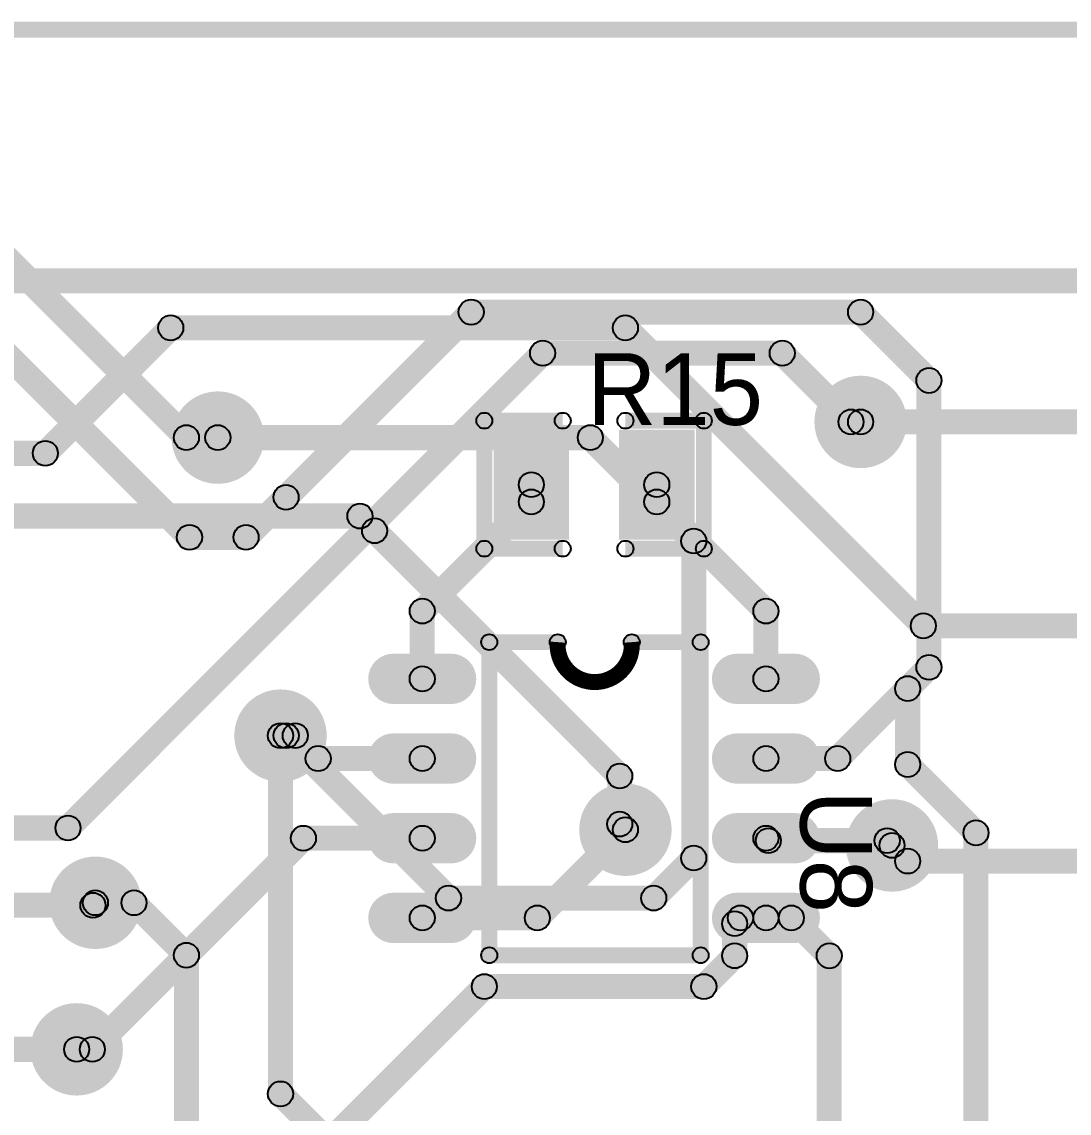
# Model space of a CAD drawing. Header units: millimetres. Extents: x 1.24 to 8.03, y 2.12 to 7.05.
# Drawn here: x 5.271 to 5.928, y 5.816 to 6.501 of the extents above; entities that cross this region are included whole.
import ezdxf

# ---------------------------------------------------------------- set-up
doc = ezdxf.new("R2010")
doc.units = ezdxf.units.MM
doc.header["$MEASUREMENT"] = 0
for name, color, linetype in [('BottomLayer', 5, 'Continuous'), ('BottomSolder', 6, 'Continuous'), ('KeepOutLayer', 6, 'Continuous'), ('TopLayer', 1, 'Continuous'), ('TopOverlay', 2, 'Continuous'), ('TopPaste', 8, 'Continuous'), ('TopSolder', 216, 'Continuous'), ('ViaHoleLayer', 16, 'Continuous')]:
    doc.layers.add(name, color=color, linetype=linetype)

# ---------------------------------------------------------------- blocks, each defined once
blk = doc.blocks.new('SOIC_8_L5_0_W4_0_P1_27_LS6_0_BL_6')
at = {"layer": 'TopLayer'}
h = blk.add_hatch(color=1, dxfattribs=at)
edge = h.paths.add_edge_path()
edge.add_arc((-0.075, 0.125984), 0.011811, 0, 180)
edge.add_line((-0.086811, 0.125984), (-0.086811, 0.089763))
edge.add_arc((-0.075, 0.089763), 0.011811, 180, 360)
edge.add_line((-0.063189, 0.089763), (-0.063189, 0.125984))
h = blk.add_hatch(color=1, dxfattribs=at)
edge = h.paths.add_edge_path()
edge.add_arc((-0.025, 0.125984), 0.011811, 0, 180)
edge.add_line((-0.036811, 0.125984), (-0.036811, 0.089763))
edge.add_arc((-0.025, 0.089763), 0.011811, 180, 360)
edge.add_line((-0.013189, 0.089763), (-0.013189, 0.125984))
h = blk.add_hatch(color=1, dxfattribs=at)
edge = h.paths.add_edge_path()
edge.add_arc((0.025, 0.125984), 0.011811, 0, 180)
edge.add_line((0.013189, 0.125984), (0.013189, 0.089763))
edge.add_arc((0.025, 0.089763), 0.011811, 180, 360)
edge.add_line((0.036811, 0.089763), (0.036811, 0.125984))
h = blk.add_hatch(color=1, dxfattribs=at)
edge = h.paths.add_edge_path()
edge.add_arc((0.075, 0.125984), 0.011811, 0, 180)
edge.add_line((0.063189, 0.125984), (0.063189, 0.089763))
edge.add_arc((0.075, 0.089763), 0.011811, 180, 360)
edge.add_line((0.086811, 0.089763), (0.086811, 0.125984))
h = blk.add_hatch(color=1, dxfattribs=at)
edge = h.paths.add_edge_path()
edge.add_arc((-0.075, -0.089763), 0.011811, 0, 180)
edge.add_line((-0.086811, -0.089763), (-0.086811, -0.125984))
edge.add_arc((-0.075, -0.125984), 0.011811, 180, 360)
edge.add_line((-0.063189, -0.125984), (-0.063189, -0.089763))
h = blk.add_hatch(color=1, dxfattribs=at)
edge = h.paths.add_edge_path()
edge.add_arc((-0.025, -0.089763), 0.011811, 0, 180)
edge.add_line((-0.036811, -0.089763), (-0.036811, -0.125984))
edge.add_arc((-0.025, -0.125984), 0.011811, 180, 360)
edge.add_line((-0.013189, -0.125984), (-0.013189, -0.089763))
h = blk.add_hatch(color=1, dxfattribs=at)
edge = h.paths.add_edge_path()
edge.add_arc((0.025, -0.089763), 0.011811, 0, 180)
edge.add_line((0.013189, -0.089763), (0.013189, -0.125984))
edge.add_arc((0.025, -0.125984), 0.011811, 180, 360)
edge.add_line((0.036811, -0.125984), (0.036811, -0.089763))
h = blk.add_hatch(color=1, dxfattribs=at)
edge = h.paths.add_edge_path()
edge.add_arc((0.075, -0.089763), 0.011811, 0, 180)
edge.add_line((0.063189, -0.089763), (0.063189, -0.125984))
edge.add_arc((0.075, -0.125984), 0.011811, 180, 360)
edge.add_line((0.086811, -0.125984), (0.086811, -0.089763))
at = {"layer": 'TopOverlay'}
h = blk.add_hatch(color=2, dxfattribs=at)
edge = h.paths.add_edge_path()
edge.add_arc((-0.098031, 0.066929), 0.005, 0, 360)
h = blk.add_hatch(color=2, dxfattribs=at)
edge = h.paths.add_edge_path()
edge.add_arc((-0.098031, 0.066929), 0.005, 0, 360)
for points in [[(0.098425, 0.071929), (0.098425, 0.061929), (-0.098031, 0.061929), (-0.098031, 0.071929)], [(-0.093031, 0.023622), (-0.103031, 0.023622), (-0.103031, 0.066929), (-0.093031, 0.066929)], [(0.103425, -0.065797), (0.093425, -0.065797), (0.093425, 0.066929), (0.103425, 0.066929)], [(-0.093031, -0.065797), (-0.103031, -0.065797), (-0.103031, -0.022835), (-0.093031, -0.022835)], [(0.098425, -0.060797), (0.098425, -0.070797), (-0.098031, -0.070797), (-0.098031, -0.060797)]]:
    blk.add_hatch(color=2, dxfattribs=at).paths.add_polyline_path(points)
h = blk.add_hatch(color=2, dxfattribs=at)
edge = h.paths.add_edge_path()
edge.add_arc((0.098425, 0.066929), 0.005, 0, 360)
h = blk.add_hatch(color=2, dxfattribs=at)
edge = h.paths.add_edge_path()
edge.add_arc((0.098425, 0.066929), 0.005, 0, 360)
h = blk.add_hatch(color=2, dxfattribs=at)
edge = h.paths.add_edge_path()
edge.add_arc((-0.098031, 0.023622), 0.005, 0, 360)
h = blk.add_hatch(color=2, dxfattribs=at)
edge = h.paths.add_edge_path()
edge.add_arc((-0.098031, 0.023622), 0.005, 0, 360)
h = blk.add_hatch(color=2, dxfattribs=at)
edge = h.paths.add_edge_path()
edge.add_arc((-0.098031, -0.022835), 0.005, 0, 360)
h = blk.add_hatch(color=2, dxfattribs=at)
edge = h.paths.add_edge_path()
edge.add_arc((-0.098031, -0.022835), 0.005, 0, 360)
h = blk.add_hatch(color=2, dxfattribs=at)
edge = h.paths.add_edge_path()
edge.add_arc((-0.098031, -0.065797), 0.005, 0, 360)
h = blk.add_hatch(color=2, dxfattribs=at)
edge = h.paths.add_edge_path()
edge.add_arc((-0.098031, -0.065797), 0.005, 0, 360)
h = blk.add_hatch(color=2, dxfattribs=at)
edge = h.paths.add_edge_path()
edge.add_arc((0.098425, -0.065797), 0.005, 0, 360)
h = blk.add_hatch(color=2, dxfattribs=at)
edge = h.paths.add_edge_path()
edge.add_arc((0.098425, -0.065797), 0.005, 0, 360)
at = {"layer": 'TopPaste'}
h = blk.add_hatch(color=8, dxfattribs=at)
edge = h.paths.add_edge_path()
edge.add_arc((-0.075, 0.125984), 0.011811, 0, 180)
edge.add_line((-0.086811, 0.125984), (-0.086811, 0.089763))
edge.add_arc((-0.075, 0.089763), 0.011811, 180, 360)
edge.add_line((-0.063189, 0.089763), (-0.063189, 0.125984))
h = blk.add_hatch(color=8, dxfattribs=at)
edge = h.paths.add_edge_path()
edge.add_arc((-0.025, 0.125984), 0.011811, 0, 180)
edge.add_line((-0.036811, 0.125984), (-0.036811, 0.089763))
edge.add_arc((-0.025, 0.089763), 0.011811, 180, 360)
edge.add_line((-0.013189, 0.089763), (-0.013189, 0.125984))
h = blk.add_hatch(color=8, dxfattribs=at)
edge = h.paths.add_edge_path()
edge.add_arc((0.025, 0.125984), 0.011811, 0, 180)
edge.add_line((0.013189, 0.125984), (0.013189, 0.089763))
edge.add_arc((0.025, 0.089763), 0.011811, 180, 360)
edge.add_line((0.036811, 0.089763), (0.036811, 0.125984))
h = blk.add_hatch(color=8, dxfattribs=at)
edge = h.paths.add_edge_path()
edge.add_arc((0.075, 0.125984), 0.011811, 0, 180)
edge.add_line((0.063189, 0.125984), (0.063189, 0.089763))
edge.add_arc((0.075, 0.089763), 0.011811, 180, 360)
edge.add_line((0.086811, 0.089763), (0.086811, 0.125984))
h = blk.add_hatch(color=8, dxfattribs=at)
edge = h.paths.add_edge_path()
edge.add_arc((-0.075, -0.089763), 0.011811, 0, 180)
edge.add_line((-0.086811, -0.089763), (-0.086811, -0.125984))
edge.add_arc((-0.075, -0.125984), 0.011811, 180, 360)
edge.add_line((-0.063189, -0.125984), (-0.063189, -0.089763))
h = blk.add_hatch(color=8, dxfattribs=at)
edge = h.paths.add_edge_path()
edge.add_arc((-0.025, -0.089763), 0.011811, 0, 180)
edge.add_line((-0.036811, -0.089763), (-0.036811, -0.125984))
edge.add_arc((-0.025, -0.125984), 0.011811, 180, 360)
edge.add_line((-0.013189, -0.125984), (-0.013189, -0.089763))
h = blk.add_hatch(color=8, dxfattribs=at)
edge = h.paths.add_edge_path()
edge.add_arc((0.025, -0.089763), 0.011811, 0, 180)
edge.add_line((0.013189, -0.089763), (0.013189, -0.125984))
edge.add_arc((0.025, -0.125984), 0.011811, 180, 360)
edge.add_line((0.036811, -0.125984), (0.036811, -0.089763))
h = blk.add_hatch(color=8, dxfattribs=at)
edge = h.paths.add_edge_path()
edge.add_arc((0.075, -0.089763), 0.011811, 0, 180)
edge.add_line((0.063189, -0.089763), (0.063189, -0.125984))
edge.add_arc((0.075, -0.125984), 0.011811, 180, 360)
edge.add_line((0.086811, -0.125984), (0.086811, -0.089763))
at = {"layer": 'TopSolder'}
h = blk.add_hatch(color=216, dxfattribs=at)
edge = h.paths.add_edge_path()
edge.add_arc((-0.075, 0.125984), 0.015811, 0, 180)
edge.add_line((-0.090811, 0.125984), (-0.090811, 0.089763))
edge.add_arc((-0.075, 0.089763), 0.015811, 180, 360)
edge.add_line((-0.059189, 0.089763), (-0.059189, 0.125984))
h = blk.add_hatch(color=216, dxfattribs=at)
edge = h.paths.add_edge_path()
edge.add_arc((-0.025, 0.125984), 0.015811, 0, 180)
edge.add_line((-0.040811, 0.125984), (-0.040811, 0.089763))
edge.add_arc((-0.025, 0.089763), 0.015811, 180, 360)
edge.add_line((-0.009189, 0.089763), (-0.009189, 0.125984))
h = blk.add_hatch(color=216, dxfattribs=at)
edge = h.paths.add_edge_path()
edge.add_arc((0.025, 0.125984), 0.015811, 0, 180)
edge.add_line((0.009189, 0.125984), (0.009189, 0.089763))
edge.add_arc((0.025, 0.089763), 0.015811, 180, 360)
edge.add_line((0.040811, 0.089763), (0.040811, 0.125984))
h = blk.add_hatch(color=216, dxfattribs=at)
edge = h.paths.add_edge_path()
edge.add_arc((0.075, 0.125984), 0.015811, 0, 180)
edge.add_line((0.059189, 0.125984), (0.059189, 0.089763))
edge.add_arc((0.075, 0.089763), 0.015811, 180, 360)
edge.add_line((0.090811, 0.089763), (0.090811, 0.125984))
h = blk.add_hatch(color=216, dxfattribs=at)
edge = h.paths.add_edge_path()
edge.add_arc((-0.075, -0.089763), 0.015811, 0, 180)
edge.add_line((-0.090811, -0.089763), (-0.090811, -0.125984))
edge.add_arc((-0.075, -0.125984), 0.015811, 180, 360)
edge.add_line((-0.059189, -0.125984), (-0.059189, -0.089763))
h = blk.add_hatch(color=216, dxfattribs=at)
edge = h.paths.add_edge_path()
edge.add_arc((-0.025, -0.089763), 0.015811, 0, 180)
edge.add_line((-0.040811, -0.089763), (-0.040811, -0.125984))
edge.add_arc((-0.025, -0.125984), 0.015811, 180, 360)
edge.add_line((-0.009189, -0.125984), (-0.009189, -0.089763))
h = blk.add_hatch(color=216, dxfattribs=at)
edge = h.paths.add_edge_path()
edge.add_arc((0.025, -0.089763), 0.015811, 0, 180)
edge.add_line((0.009189, -0.089763), (0.009189, -0.125984))
edge.add_arc((0.025, -0.125984), 0.015811, 180, 360)
edge.add_line((0.040811, -0.125984), (0.040811, -0.089763))
h = blk.add_hatch(color=216, dxfattribs=at)
edge = h.paths.add_edge_path()
edge.add_arc((0.075, -0.089763), 0.015811, 0, 180)
edge.add_line((0.059189, -0.089763), (0.059189, -0.125984))
edge.add_arc((0.075, -0.125984), 0.015811, 180, 360)
edge.add_line((0.090811, -0.125984), (0.090811, -0.089763))
at = {"layer": 'TopOverlay', "const_width": 0.01}
blk.add_lwpolyline([(-0.098031, 0.023622, -1.0785851), (-0.098031, -0.022835)], format="xyb", dxfattribs=at)
at = {"layer": 'TopOverlay'}
for centre in [(-0.098031, 0.066929), (-0.098031, 0.066929), (0.098425, 0.066929), (0.098425, 0.066929), (-0.098031, 0.023622), (-0.098031, 0.023622), (-0.098031, -0.022835), (-0.098031, -0.022835), (-0.098031, -0.065797), (-0.098031, -0.065797), (0.098425, -0.065797), (0.098425, -0.065797)]:
    blk.add_circle(centre, 0.005, dxfattribs=at)
blk = doc.blocks.new('R0805_62')
at = {"layer": 'TopLayer'}
for points in [[(-0.05906, 0.03051), (-0.01969, 0.03051), (-0.01969, -0.03051), (-0.05906, -0.03051)], [(0.01968, 0.03051), (0.05905, 0.03051), (0.05905, -0.03051), (0.01968, -0.03051)]]:
    blk.add_hatch(color=1, dxfattribs=at).paths.add_polyline_path(points)
at = {"layer": 'TopOverlay'}
h = blk.add_hatch(color=2, dxfattribs=at)
edge = h.paths.add_edge_path()
edge.add_arc((-0.0689, 0.04016), 0.005, 0, 360)
h = blk.add_hatch(color=2, dxfattribs=at)
edge = h.paths.add_edge_path()
edge.add_arc((-0.0689, 0.04016), 0.005, 0, 360)
for points in [[(-0.0689, 0.03516), (-0.0689, 0.04516), (-0.01969, 0.04516), (-0.01969, 0.03516)], [(0.01968, 0.03516), (0.01968, 0.04516), (0.0689, 0.04516), (0.0689, 0.03516)], [(-0.0739, 0.04016), (-0.0639, 0.04016), (-0.0639, -0.04016), (-0.0739, -0.04016)], [(0.0739, -0.04016), (0.0639, -0.04016), (0.0639, 0.04016), (0.0739, 0.04016)], [(-0.0689, -0.04516), (-0.0689, -0.03516), (-0.01969, -0.03516), (-0.01969, -0.04516)], [(0.01968, -0.04516), (0.01968, -0.03516), (0.0689, -0.03516), (0.0689, -0.04516)]]:
    blk.add_hatch(color=2, dxfattribs=at).paths.add_polyline_path(points)
h = blk.add_hatch(color=2, dxfattribs=at)
edge = h.paths.add_edge_path()
edge.add_arc((-0.01969, 0.04016), 0.005, 0, 360)
h = blk.add_hatch(color=2, dxfattribs=at)
edge = h.paths.add_edge_path()
edge.add_arc((0.01968, 0.04016), 0.005, 0, 360)
h = blk.add_hatch(color=2, dxfattribs=at)
edge = h.paths.add_edge_path()
edge.add_arc((0.0689, 0.04016), 0.005, 0, 360)
h = blk.add_hatch(color=2, dxfattribs=at)
edge = h.paths.add_edge_path()
edge.add_arc((0.0689, 0.04016), 0.005, 0, 360)
h = blk.add_hatch(color=2, dxfattribs=at)
edge = h.paths.add_edge_path()
edge.add_arc((-0.0689, -0.04016), 0.005, 0, 360)
h = blk.add_hatch(color=2, dxfattribs=at)
edge = h.paths.add_edge_path()
edge.add_arc((-0.0689, -0.04016), 0.005, 0, 360)
h = blk.add_hatch(color=2, dxfattribs=at)
edge = h.paths.add_edge_path()
edge.add_arc((-0.01969, -0.04016), 0.005, 0, 360)
h = blk.add_hatch(color=2, dxfattribs=at)
edge = h.paths.add_edge_path()
edge.add_arc((0.01968, -0.04016), 0.005, 0, 360)
h = blk.add_hatch(color=2, dxfattribs=at)
edge = h.paths.add_edge_path()
edge.add_arc((0.0689, -0.04016), 0.005, 0, 360)
h = blk.add_hatch(color=2, dxfattribs=at)
edge = h.paths.add_edge_path()
edge.add_arc((0.0689, -0.04016), 0.005, 0, 360)
at = {"layer": 'TopPaste'}
for points in [[(-0.05906, 0.03051), (-0.01969, 0.03051), (-0.01969, -0.03051), (-0.05906, -0.03051)], [(0.01968, 0.03051), (0.05905, 0.03051), (0.05905, -0.03051), (0.01968, -0.03051)]]:
    blk.add_hatch(color=8, dxfattribs=at).paths.add_polyline_path(points)
at = {"layer": 'TopSolder'}
for points in [[(-0.06306, 0.03451), (-0.01569, 0.03451), (-0.01569, -0.03451), (-0.06306, -0.03451)], [(0.01568, 0.03451), (0.06305, 0.03451), (0.06305, -0.03451), (0.01568, -0.03451)]]:
    blk.add_hatch(color=216, dxfattribs=at).paths.add_polyline_path(points)
at = {"layer": 'TopOverlay'}
for centre in [(-0.0689, 0.04016), (-0.0689, 0.04016), (-0.01969, 0.04016), (0.01968, 0.04016), (0.0689, 0.04016), (0.0689, 0.04016), (-0.0689, -0.04016), (-0.0689, -0.04016), (-0.01969, -0.04016), (0.01968, -0.04016), (0.0689, -0.04016), (0.0689, -0.04016)]:
    blk.add_circle(centre, 0.005, dxfattribs=at)

msp = doc.modelspace()

# ---------------------------------------------------------------- hatches: boundary and pattern name
at = {"layer": 'BottomLayer'}
for points in [[(4.83425, 6.33071), (4.83425, 6.34646), (5.97441, 6.34646), (5.97441, 6.33071)], [(5.291, 6.22475), (5.27987, 6.23588), (5.35861, 6.31462), (5.36974, 6.30349)], [(5.36417, 6.30118), (5.36417, 6.31693), (5.64961, 6.31693), (5.64961, 6.30118)], [(5.64404, 6.30349), (5.65517, 6.31462), (5.84218, 6.12761), (5.83105, 6.11648)], [(5.79724, 6.24213), (5.79724, 6.25787), (5.97441, 6.25787), (5.97441, 6.24213)], [(5.3937, 6.23228), (5.3937, 6.24803), (5.62758, 6.24803), (5.62758, 6.23228)], [(5.62201, 6.23459), (5.63315, 6.24573), (5.69805, 6.18083), (5.68691, 6.16969)], [(4.8622, 6.22244), (4.8622, 6.23819), (5.28543, 6.23819), (5.28543, 6.22244)], [(5.08208, 6.18307), (5.08208, 6.19882), (5.4829, 6.19882), (5.4829, 6.18307)], [(5.47733, 6.18538), (5.48847, 6.19651), (5.49769, 6.18729), (5.48656, 6.17615)], [(5.48656, 6.17615), (5.49769, 6.18729), (5.65161, 6.03337), (5.64048, 6.02223)], [(5.70035, 5.97634), (5.68461, 5.97634), (5.68461, 6.17526), (5.70035, 6.17526)], [(5.83661, 6.11417), (5.83661, 6.12992), (5.97441, 6.12992), (5.97441, 6.11417)], [(5.43307, 6.04528), (5.43307, 6.06102), (5.43661, 6.06102), (5.43661, 6.04528)], [(5.43104, 6.04758), (5.44218, 6.05872), (5.54411, 5.95679), (5.53297, 5.94565)], [(5.44094, 5.82835), (5.4252, 5.82835), (5.4252, 6.05315), (5.44094, 6.05315)], [(5.65392, 5.99765), (5.63817, 5.99765), (5.63817, 6.0278), (5.65392, 6.0278)], [(5.64048, 5.99209), (5.65161, 6.00322), (5.65517, 5.99966), (5.64404, 5.98853)], [(5.81136, 5.97868), (5.8225, 5.98982), (5.83234, 5.97998), (5.8212, 5.96884)], [(5.67293, 5.94565), (5.6618, 5.95679), (5.68691, 5.9819), (5.69805, 5.97077)], [(5.82677, 5.96654), (5.82677, 5.98228), (5.97441, 5.98228), (5.97441, 5.96654)], [(5.53854, 5.94335), (5.53854, 5.95909), (5.66737, 5.95909), (5.66737, 5.94335)], [(5.31688, 5.9404), (5.31688, 5.95614), (5.3411, 5.95614), (5.3411, 5.9404)], [(5.33553, 5.9427), (5.34667, 5.95384), (5.37958, 5.92092), (5.36845, 5.90979)], [(5.38189, 5.79667), (5.36614, 5.79667), (5.36614, 5.91535), (5.38189, 5.91535)], [(5.11846, 5.84843), (5.11846, 5.86417), (5.30512, 5.86417), (5.30512, 5.84843)], [(5.4275, 5.82278), (5.43864, 5.83392), (5.53073, 5.74183), (5.51959, 5.7307)]]:
    msp.add_hatch(color=5, dxfattribs=at).paths.add_polyline_path(points)
h = msp.add_hatch(color=5, dxfattribs=at)
edge = h.paths.add_edge_path()
edge.add_arc((5.36417, 6.30906), 0.00787, 0, 360)
h = msp.add_hatch(color=5, dxfattribs=at)
edge = h.paths.add_edge_path()
edge.add_arc((5.36417, 6.30906), 0.00787, 0, 360)
h = msp.add_hatch(color=5, dxfattribs=at)
edge = h.paths.add_edge_path()
edge.add_arc((5.64961, 6.30906), 0.00787, 0, 360)
h = msp.add_hatch(color=5, dxfattribs=at)
edge = h.paths.add_edge_path()
edge.add_arc((5.64961, 6.30906), 0.00787, 0, 360)
h = msp.add_hatch(color=5, dxfattribs=at)
edge = h.paths.add_edge_path()
edge.add_arc((5.79724, 6.25), 0.025, 0, 360)
h = msp.add_hatch(color=5, dxfattribs=at)
edge = h.paths.add_edge_path()
edge.add_arc((5.3937, 6.24016), 0.025, 0, 360)
h = msp.add_hatch(color=5, dxfattribs=at)
edge = h.paths.add_edge_path()
edge.add_arc((5.79724, 6.25), 0.00787, 0, 360)
h = msp.add_hatch(color=5, dxfattribs=at)
edge = h.paths.add_edge_path()
edge.add_arc((5.3937, 6.24016), 0.00787, 0, 360)
h = msp.add_hatch(color=5, dxfattribs=at)
edge = h.paths.add_edge_path()
edge.add_arc((5.62758, 6.24016), 0.00787, 0, 360)
h = msp.add_hatch(color=5, dxfattribs=at)
edge = h.paths.add_edge_path()
edge.add_arc((5.62758, 6.24016), 0.00787, 0, 360)
h = msp.add_hatch(color=5, dxfattribs=at)
edge = h.paths.add_edge_path()
edge.add_arc((5.28543, 6.23032), 0.00787, 0, 360)
h = msp.add_hatch(color=5, dxfattribs=at)
edge = h.paths.add_edge_path()
edge.add_arc((5.28543, 6.23032), 0.00787, 0, 360)
h = msp.add_hatch(color=5, dxfattribs=at)
edge = h.paths.add_edge_path()
edge.add_arc((5.4829, 6.19094), 0.00787, 0, 360)
h = msp.add_hatch(color=5, dxfattribs=at)
edge = h.paths.add_edge_path()
edge.add_arc((5.4829, 6.19094), 0.00787, 0, 360)
h = msp.add_hatch(color=5, dxfattribs=at)
edge = h.paths.add_edge_path()
edge.add_arc((5.49213, 6.18172), 0.00787, 0, 360)
h = msp.add_hatch(color=5, dxfattribs=at)
edge = h.paths.add_edge_path()
edge.add_arc((5.49213, 6.18172), 0.00787, 0, 360)
h = msp.add_hatch(color=5, dxfattribs=at)
edge = h.paths.add_edge_path()
edge.add_arc((5.49213, 6.18172), 0.00787, 0, 360)
h = msp.add_hatch(color=5, dxfattribs=at)
edge = h.paths.add_edge_path()
edge.add_arc((5.49213, 6.18172), 0.00787, 0, 360)
h = msp.add_hatch(color=5, dxfattribs=at)
edge = h.paths.add_edge_path()
edge.add_arc((5.69248, 6.17526), 0.00787, 0, 360)
h = msp.add_hatch(color=5, dxfattribs=at)
edge = h.paths.add_edge_path()
edge.add_arc((5.69248, 6.17526), 0.00787, 0, 360)
h = msp.add_hatch(color=5, dxfattribs=at)
edge = h.paths.add_edge_path()
edge.add_arc((5.83661, 6.12205), 0.00787, 0, 360)
h = msp.add_hatch(color=5, dxfattribs=at)
edge = h.paths.add_edge_path()
edge.add_arc((5.83661, 6.12205), 0.00787, 0, 360)
h = msp.add_hatch(color=5, dxfattribs=at)
edge = h.paths.add_edge_path()
edge.add_arc((5.43307, 6.05315), 0.025, 0, 360)
h = msp.add_hatch(color=5, dxfattribs=at)
edge = h.paths.add_edge_path()
edge.add_arc((5.43307, 6.05315), 0.00787, 0, 360)
h = msp.add_hatch(color=5, dxfattribs=at)
edge = h.paths.add_edge_path()
edge.add_arc((5.43307, 6.05315), 0.00787, 0, 360)
h = msp.add_hatch(color=5, dxfattribs=at)
edge = h.paths.add_edge_path()
edge.add_arc((5.43661, 6.05315), 0.00787, 0, 360)
h = msp.add_hatch(color=5, dxfattribs=at)
edge = h.paths.add_edge_path()
edge.add_arc((5.43661, 6.05315), 0.00787, 0, 360)
h = msp.add_hatch(color=5, dxfattribs=at)
edge = h.paths.add_edge_path()
edge.add_arc((5.64605, 6.0278), 0.00787, 0, 360)
h = msp.add_hatch(color=5, dxfattribs=at)
edge = h.paths.add_edge_path()
edge.add_arc((5.64605, 6.0278), 0.00787, 0, 360)
h = msp.add_hatch(color=5, dxfattribs=at)
edge = h.paths.add_edge_path()
edge.add_arc((5.64961, 5.99409), 0.025, 0, 360)
h = msp.add_hatch(color=5, dxfattribs=at)
edge = h.paths.add_edge_path()
edge.add_arc((5.81693, 5.98425), 0.025, 0, 360)
h = msp.add_hatch(color=5, dxfattribs=at)
edge = h.paths.add_edge_path()
edge.add_arc((5.64605, 5.99765), 0.00787, 0, 360)
h = msp.add_hatch(color=5, dxfattribs=at)
edge = h.paths.add_edge_path()
edge.add_arc((5.64605, 5.99765), 0.00787, 0, 360)
h = msp.add_hatch(color=5, dxfattribs=at)
edge = h.paths.add_edge_path()
edge.add_arc((5.64961, 5.99409), 0.00787, 0, 360)
h = msp.add_hatch(color=5, dxfattribs=at)
edge = h.paths.add_edge_path()
edge.add_arc((5.81693, 5.98425), 0.00787, 0, 360)
h = msp.add_hatch(color=5, dxfattribs=at)
edge = h.paths.add_edge_path()
edge.add_arc((5.69248, 5.97634), 0.00787, 0, 360)
h = msp.add_hatch(color=5, dxfattribs=at)
edge = h.paths.add_edge_path()
edge.add_arc((5.69248, 5.97634), 0.00787, 0, 360)
h = msp.add_hatch(color=5, dxfattribs=at)
edge = h.paths.add_edge_path()
edge.add_arc((5.82677, 5.97441), 0.00787, 0, 360)
h = msp.add_hatch(color=5, dxfattribs=at)
edge = h.paths.add_edge_path()
edge.add_arc((5.82677, 5.97441), 0.00787, 0, 360)
h = msp.add_hatch(color=5, dxfattribs=at)
edge = h.paths.add_edge_path()
edge.add_arc((5.31688, 5.94827), 0.025, 0, 360)
h = msp.add_hatch(color=5, dxfattribs=at)
edge = h.paths.add_edge_path()
edge.add_arc((5.53854, 5.95122), 0.00787, 0, 360)
h = msp.add_hatch(color=5, dxfattribs=at)
edge = h.paths.add_edge_path()
edge.add_arc((5.53854, 5.95122), 0.00787, 0, 360)
h = msp.add_hatch(color=5, dxfattribs=at)
edge = h.paths.add_edge_path()
edge.add_arc((5.66737, 5.95122), 0.00787, 0, 360)
h = msp.add_hatch(color=5, dxfattribs=at)
edge = h.paths.add_edge_path()
edge.add_arc((5.66737, 5.95122), 0.00787, 0, 360)
h = msp.add_hatch(color=5, dxfattribs=at)
edge = h.paths.add_edge_path()
edge.add_arc((5.31688, 5.94827), 0.00787, 0, 360)
h = msp.add_hatch(color=5, dxfattribs=at)
edge = h.paths.add_edge_path()
edge.add_arc((5.3411, 5.94827), 0.00787, 0, 360)
h = msp.add_hatch(color=5, dxfattribs=at)
edge = h.paths.add_edge_path()
edge.add_arc((5.3411, 5.94827), 0.00787, 0, 360)
h = msp.add_hatch(color=5, dxfattribs=at)
edge = h.paths.add_edge_path()
edge.add_arc((5.37402, 5.91535), 0.00787, 0, 360)
h = msp.add_hatch(color=5, dxfattribs=at)
edge = h.paths.add_edge_path()
edge.add_arc((5.37402, 5.91535), 0.00787, 0, 360)
h = msp.add_hatch(color=5, dxfattribs=at)
edge = h.paths.add_edge_path()
edge.add_arc((5.30512, 5.8563), 0.025, 0, 360)
h = msp.add_hatch(color=5, dxfattribs=at)
edge = h.paths.add_edge_path()
edge.add_arc((5.30512, 5.8563), 0.00787, 0, 360)
h = msp.add_hatch(color=5, dxfattribs=at)
edge = h.paths.add_edge_path()
edge.add_arc((5.43307, 5.82835), 0.00787, 0, 360)
h = msp.add_hatch(color=5, dxfattribs=at)
edge = h.paths.add_edge_path()
edge.add_arc((5.43307, 5.82835), 0.00787, 0, 360)
at = {"layer": 'BottomSolder'}
h = msp.add_hatch(color=6, dxfattribs=at)
edge = h.paths.add_edge_path()
edge.add_arc((5.79724, 6.25), 0.029, 0, 360)
h = msp.add_hatch(color=6, dxfattribs=at)
edge = h.paths.add_edge_path()
edge.add_arc((5.3937, 6.24016), 0.029, 0, 360)
h = msp.add_hatch(color=6, dxfattribs=at)
edge = h.paths.add_edge_path()
edge.add_arc((5.43307, 6.05315), 0.029, 0, 360)
h = msp.add_hatch(color=6, dxfattribs=at)
edge = h.paths.add_edge_path()
edge.add_arc((5.64961, 5.99409), 0.029, 0, 360)
h = msp.add_hatch(color=6, dxfattribs=at)
edge = h.paths.add_edge_path()
edge.add_arc((5.81693, 5.98425), 0.029, 0, 360)
h = msp.add_hatch(color=6, dxfattribs=at)
edge = h.paths.add_edge_path()
edge.add_arc((5.31688, 5.94827), 0.029, 0, 360)
h = msp.add_hatch(color=6, dxfattribs=at)
edge = h.paths.add_edge_path()
edge.add_arc((5.30512, 5.8563), 0.029, 0, 360)
at = {"layer": 'KeepOutLayer'}
msp.add_hatch(color=6, dxfattribs=at).paths.add_polyline_path([(1.49606, 6.49106), (1.49606, 6.50106), (7.79528, 6.50106), (7.79528, 6.49106)])
at = {"layer": 'TopLayer'}
for points in [[(5.25034, 6.3527), (5.26147, 6.36384), (5.37958, 6.24573), (5.36845, 6.23459)], [(5.22907, 6.31333), (5.24021, 6.32447), (5.38151, 6.18317), (5.37037, 6.17203)], [(5.44214, 6.19715), (5.43101, 6.20828), (5.54719, 6.32447), (5.55833, 6.31333)], [(5.55276, 6.31102), (5.55276, 6.32677), (5.79724, 6.32677), (5.79724, 6.31102)], [(5.79168, 6.31333), (5.80281, 6.32447), (5.84569, 6.28159), (5.83455, 6.27046)], [(5.5976, 6.28528), (5.5976, 6.30102), (5.74803, 6.30102), (5.74803, 6.28528)], [(5.30521, 5.98963), (5.29408, 6.00077), (5.59203, 6.29872), (5.60316, 6.28758)], [(5.74246, 6.28758), (5.7536, 6.29872), (5.79675, 6.25557), (5.78561, 6.24443)], [(5.84799, 6.09602), (5.83224, 6.09602), (5.83224, 6.27602), (5.84799, 6.27602)], [(5.79118, 6.24213), (5.79118, 6.25787), (5.79724, 6.25787), (5.79724, 6.24213)], [(5.37402, 6.23228), (5.37402, 6.24803), (5.3937, 6.24803), (5.3937, 6.23228)], [(5.41703, 6.17203), (5.40589, 6.18317), (5.43101, 6.20828), (5.44214, 6.19715)], [(5.52762, 6.12573), (5.51648, 6.13687), (5.58498, 6.20537), (5.59612, 6.19424)], [(5.59843, 6.1998), (5.58268, 6.1998), (5.58268, 6.21063), (5.59843, 6.21063)], [(5.67717, 6.1998), (5.66142, 6.1998), (5.66142, 6.21063), (5.67717, 6.21063)], [(5.66372, 6.19424), (5.67486, 6.20537), (5.74336, 6.13687), (5.73223, 6.12573)], [(5.37594, 6.16972), (5.37594, 6.18547), (5.41146, 6.18547), (5.41146, 6.16972)], [(5.52992, 6.08878), (5.51417, 6.08878), (5.51417, 6.1313), (5.52992, 6.1313)], [(5.74567, 6.08878), (5.72992, 6.08878), (5.72992, 6.1313), (5.74567, 6.1313)], [(5.83234, 6.07711), (5.8212, 6.08824), (5.83455, 6.10159), (5.84569, 6.09046)], [(5.78844, 6.03321), (5.77731, 6.04435), (5.8212, 6.08824), (5.83234, 6.07711)], [(5.83465, 6.03504), (5.8189, 6.03504), (5.8189, 6.08268), (5.83465, 6.08268)], [(5.43307, 6.04528), (5.43307, 6.06102), (5.44234, 6.06102), (5.44234, 6.04528)], [(5.43677, 6.04758), (5.44791, 6.05872), (5.46228, 6.04435), (5.45114, 6.03321)], [(5.45671, 6.03091), (5.45671, 6.04665), (5.52205, 6.04665), (5.52205, 6.03091)], [(5.7378, 6.03091), (5.7378, 6.04665), (5.78287, 6.04665), (5.78287, 6.03091)], [(5.8212, 6.02947), (5.83234, 6.04061), (5.87521, 5.99774), (5.86408, 5.9866)], [(5.17512, 5.98732), (5.17512, 6.00307), (5.29964, 6.00307), (5.29964, 5.98732)], [(5.59986, 5.93321), (5.58872, 5.94435), (5.64404, 5.99966), (5.65517, 5.98853)], [(5.32053, 5.85073), (5.30939, 5.86187), (5.44187, 5.99435), (5.45301, 5.98321)], [(5.44744, 5.98091), (5.44744, 5.99665), (5.52205, 5.99665), (5.52205, 5.98091)], [(5.73223, 5.98321), (5.74336, 5.99435), (5.74487, 5.99284), (5.73373, 5.98171)], [(5.7393, 5.9794), (5.7393, 5.99515), (5.81391, 5.99515), (5.81391, 5.9794)], [(5.80834, 5.98171), (5.81948, 5.99284), (5.8225, 5.98982), (5.81136, 5.97868)], [(5.87752, 5.54484), (5.86177, 5.54484), (5.86177, 5.99217), (5.87752, 5.99217)], [(5.17663, 5.93883), (5.17663, 5.95458), (5.31532, 5.95458), (5.31532, 5.93883)], [(5.32088, 5.94114), (5.30975, 5.95227), (5.31131, 5.95384), (5.32245, 5.9427)], [(5.52205, 5.93091), (5.52205, 5.94665), (5.59429, 5.94665), (5.59429, 5.93091)], [(5.72375, 5.92957), (5.71261, 5.94071), (5.71625, 5.94435), (5.72738, 5.93321)], [(5.72182, 5.93091), (5.72182, 5.94665), (5.7378, 5.94665), (5.7378, 5.93091)], [(5.7378, 5.93091), (5.7378, 5.94665), (5.75378, 5.94665), (5.75378, 5.93091)], [(5.74821, 5.93321), (5.75934, 5.94435), (5.78313, 5.92056), (5.77199, 5.90943)], [(5.72605, 5.91503), (5.7103, 5.91503), (5.7103, 5.93514), (5.72605, 5.93514)], [(5.70439, 5.8901), (5.69325, 5.90124), (5.71261, 5.9206), (5.72375, 5.90946)], [(5.78543, 5.79137), (5.76969, 5.79137), (5.76969, 5.915), (5.78543, 5.915)], [(5.56102, 5.8878), (5.56102, 5.90354), (5.69882, 5.90354), (5.69882, 5.8878)], [(5.4288, 5.75231), (5.41766, 5.76344), (5.55546, 5.90124), (5.56659, 5.8901)], [(4.87205, 5.84843), (4.87205, 5.86417), (5.30512, 5.86417), (5.30512, 5.84843)], [(5.30512, 5.84843), (5.30512, 5.86417), (5.31496, 5.86417), (5.31496, 5.84843)]]:
    msp.add_hatch(color=1, dxfattribs=at).paths.add_polyline_path(points)
h = msp.add_hatch(color=1, dxfattribs=at)
edge = h.paths.add_edge_path()
edge.add_arc((5.55276, 6.3189), 0.00787, 0, 360)
h = msp.add_hatch(color=1, dxfattribs=at)
edge = h.paths.add_edge_path()
edge.add_arc((5.55276, 6.3189), 0.00787, 0, 360)
h = msp.add_hatch(color=1, dxfattribs=at)
edge = h.paths.add_edge_path()
edge.add_arc((5.79724, 6.3189), 0.00787, 0, 360)
h = msp.add_hatch(color=1, dxfattribs=at)
edge = h.paths.add_edge_path()
edge.add_arc((5.79724, 6.3189), 0.00787, 0, 360)
h = msp.add_hatch(color=1, dxfattribs=at)
edge = h.paths.add_edge_path()
edge.add_arc((5.5976, 6.29315), 0.00787, 0, 360)
h = msp.add_hatch(color=1, dxfattribs=at)
edge = h.paths.add_edge_path()
edge.add_arc((5.5976, 6.29315), 0.00787, 0, 360)
h = msp.add_hatch(color=1, dxfattribs=at)
edge = h.paths.add_edge_path()
edge.add_arc((5.74803, 6.29315), 0.00787, 0, 360)
h = msp.add_hatch(color=1, dxfattribs=at)
edge = h.paths.add_edge_path()
edge.add_arc((5.74803, 6.29315), 0.00787, 0, 360)
h = msp.add_hatch(color=1, dxfattribs=at)
edge = h.paths.add_edge_path()
edge.add_arc((5.84012, 6.27602), 0.00787, 0, 360)
h = msp.add_hatch(color=1, dxfattribs=at)
edge = h.paths.add_edge_path()
edge.add_arc((5.84012, 6.27602), 0.00787, 0, 360)
h = msp.add_hatch(color=1, dxfattribs=at)
edge = h.paths.add_edge_path()
edge.add_arc((5.79724, 6.25), 0.025, 0, 360)
h = msp.add_hatch(color=1, dxfattribs=at)
edge = h.paths.add_edge_path()
edge.add_arc((5.3937, 6.24016), 0.025, 0, 360)
h = msp.add_hatch(color=1, dxfattribs=at)
edge = h.paths.add_edge_path()
edge.add_arc((5.79118, 6.25), 0.00787, 0, 360)
h = msp.add_hatch(color=1, dxfattribs=at)
edge = h.paths.add_edge_path()
edge.add_arc((5.79118, 6.25), 0.00787, 0, 360)
h = msp.add_hatch(color=1, dxfattribs=at)
edge = h.paths.add_edge_path()
edge.add_arc((5.79724, 6.25), 0.00787, 0, 360)
h = msp.add_hatch(color=1, dxfattribs=at)
edge = h.paths.add_edge_path()
edge.add_arc((5.37402, 6.24016), 0.00787, 0, 360)
h = msp.add_hatch(color=1, dxfattribs=at)
edge = h.paths.add_edge_path()
edge.add_arc((5.37402, 6.24016), 0.00787, 0, 360)
h = msp.add_hatch(color=1, dxfattribs=at)
edge = h.paths.add_edge_path()
edge.add_arc((5.3937, 6.24016), 0.00787, 0, 360)
h = msp.add_hatch(color=1, dxfattribs=at)
edge = h.paths.add_edge_path()
edge.add_arc((5.59055, 6.21063), 0.00787, 0, 360)
h = msp.add_hatch(color=1, dxfattribs=at)
edge = h.paths.add_edge_path()
edge.add_arc((5.66929, 6.21063), 0.00787, 0, 360)
h = msp.add_hatch(color=1, dxfattribs=at)
edge = h.paths.add_edge_path()
edge.add_arc((5.43657, 6.20271), 0.00787, 0, 360)
h = msp.add_hatch(color=1, dxfattribs=at)
edge = h.paths.add_edge_path()
edge.add_arc((5.43657, 6.20271), 0.00787, 0, 360)
h = msp.add_hatch(color=1, dxfattribs=at)
edge = h.paths.add_edge_path()
edge.add_arc((5.43657, 6.20271), 0.00787, 0, 360)
h = msp.add_hatch(color=1, dxfattribs=at)
edge = h.paths.add_edge_path()
edge.add_arc((5.43657, 6.20271), 0.00787, 0, 360)
h = msp.add_hatch(color=1, dxfattribs=at)
edge = h.paths.add_edge_path()
edge.add_arc((5.59055, 6.1998), 0.00787, 0, 360)
h = msp.add_hatch(color=1, dxfattribs=at)
edge = h.paths.add_edge_path()
edge.add_arc((5.59055, 6.1998), 0.00787, 0, 360)
h = msp.add_hatch(color=1, dxfattribs=at)
edge = h.paths.add_edge_path()
edge.add_arc((5.66929, 6.1998), 0.00787, 0, 360)
h = msp.add_hatch(color=1, dxfattribs=at)
edge = h.paths.add_edge_path()
edge.add_arc((5.66929, 6.1998), 0.00787, 0, 360)
h = msp.add_hatch(color=1, dxfattribs=at)
edge = h.paths.add_edge_path()
edge.add_arc((5.37594, 6.1776), 0.00787, 0, 360)
h = msp.add_hatch(color=1, dxfattribs=at)
edge = h.paths.add_edge_path()
edge.add_arc((5.37594, 6.1776), 0.00787, 0, 360)
h = msp.add_hatch(color=1, dxfattribs=at)
edge = h.paths.add_edge_path()
edge.add_arc((5.41146, 6.1776), 0.00787, 0, 360)
h = msp.add_hatch(color=1, dxfattribs=at)
edge = h.paths.add_edge_path()
edge.add_arc((5.41146, 6.1776), 0.00787, 0, 360)
h = msp.add_hatch(color=1, dxfattribs=at)
edge = h.paths.add_edge_path()
edge.add_arc((5.52205, 6.1313), 0.00787, 0, 360)
h = msp.add_hatch(color=1, dxfattribs=at)
edge = h.paths.add_edge_path()
edge.add_arc((5.52205, 6.1313), 0.00787, 0, 360)
h = msp.add_hatch(color=1, dxfattribs=at)
edge = h.paths.add_edge_path()
edge.add_arc((5.7378, 6.1313), 0.00787, 0, 360)
h = msp.add_hatch(color=1, dxfattribs=at)
edge = h.paths.add_edge_path()
edge.add_arc((5.7378, 6.1313), 0.00787, 0, 360)
h = msp.add_hatch(color=1, dxfattribs=at)
edge = h.paths.add_edge_path()
edge.add_arc((5.84012, 6.09602), 0.00787, 0, 360)
h = msp.add_hatch(color=1, dxfattribs=at)
edge = h.paths.add_edge_path()
edge.add_arc((5.84012, 6.09602), 0.00787, 0, 360)
h = msp.add_hatch(color=1, dxfattribs=at)
edge = h.paths.add_edge_path()
edge.add_arc((5.52205, 6.08878), 0.00787, 0, 360)
h = msp.add_hatch(color=1, dxfattribs=at)
edge = h.paths.add_edge_path()
edge.add_arc((5.7378, 6.08878), 0.00787, 0, 360)
h = msp.add_hatch(color=1, dxfattribs=at)
edge = h.paths.add_edge_path()
edge.add_arc((5.82677, 6.08268), 0.00787, 0, 360)
h = msp.add_hatch(color=1, dxfattribs=at)
edge = h.paths.add_edge_path()
edge.add_arc((5.82677, 6.08268), 0.00787, 0, 360)
h = msp.add_hatch(color=1, dxfattribs=at)
edge = h.paths.add_edge_path()
edge.add_arc((5.82677, 6.08268), 0.00787, 0, 360)
h = msp.add_hatch(color=1, dxfattribs=at)
edge = h.paths.add_edge_path()
edge.add_arc((5.43307, 6.05315), 0.025, 0, 360)
h = msp.add_hatch(color=1, dxfattribs=at)
edge = h.paths.add_edge_path()
edge.add_arc((5.43307, 6.05315), 0.00787, 0, 360)
h = msp.add_hatch(color=1, dxfattribs=at)
edge = h.paths.add_edge_path()
edge.add_arc((5.44234, 6.05315), 0.00787, 0, 360)
h = msp.add_hatch(color=1, dxfattribs=at)
edge = h.paths.add_edge_path()
edge.add_arc((5.44234, 6.05315), 0.00787, 0, 360)
h = msp.add_hatch(color=1, dxfattribs=at)
edge = h.paths.add_edge_path()
edge.add_arc((5.45671, 6.03878), 0.00787, 0, 360)
h = msp.add_hatch(color=1, dxfattribs=at)
edge = h.paths.add_edge_path()
edge.add_arc((5.45671, 6.03878), 0.00787, 0, 360)
h = msp.add_hatch(color=1, dxfattribs=at)
edge = h.paths.add_edge_path()
edge.add_arc((5.52205, 6.03878), 0.00787, 0, 360)
h = msp.add_hatch(color=1, dxfattribs=at)
edge = h.paths.add_edge_path()
edge.add_arc((5.7378, 6.03878), 0.00787, 0, 360)
h = msp.add_hatch(color=1, dxfattribs=at)
edge = h.paths.add_edge_path()
edge.add_arc((5.78287, 6.03878), 0.00787, 0, 360)
h = msp.add_hatch(color=1, dxfattribs=at)
edge = h.paths.add_edge_path()
edge.add_arc((5.78287, 6.03878), 0.00787, 0, 360)
h = msp.add_hatch(color=1, dxfattribs=at)
edge = h.paths.add_edge_path()
edge.add_arc((5.82677, 6.03504), 0.00787, 0, 360)
h = msp.add_hatch(color=1, dxfattribs=at)
edge = h.paths.add_edge_path()
edge.add_arc((5.82677, 6.03504), 0.00787, 0, 360)
h = msp.add_hatch(color=1, dxfattribs=at)
edge = h.paths.add_edge_path()
edge.add_arc((5.64961, 5.99409), 0.025, 0, 360)
h = msp.add_hatch(color=1, dxfattribs=at)
edge = h.paths.add_edge_path()
edge.add_arc((5.81693, 5.98425), 0.025, 0, 360)
h = msp.add_hatch(color=1, dxfattribs=at)
edge = h.paths.add_edge_path()
edge.add_arc((5.29964, 5.9952), 0.00787, 0, 360)
h = msp.add_hatch(color=1, dxfattribs=at)
edge = h.paths.add_edge_path()
edge.add_arc((5.29964, 5.9952), 0.00787, 0, 360)
h = msp.add_hatch(color=1, dxfattribs=at)
edge = h.paths.add_edge_path()
edge.add_arc((5.64961, 5.99409), 0.00787, 0, 360)
h = msp.add_hatch(color=1, dxfattribs=at)
edge = h.paths.add_edge_path()
edge.add_arc((5.86965, 5.99217), 0.00787, 0, 360)
h = msp.add_hatch(color=1, dxfattribs=at)
edge = h.paths.add_edge_path()
edge.add_arc((5.86965, 5.99217), 0.00787, 0, 360)
h = msp.add_hatch(color=1, dxfattribs=at)
edge = h.paths.add_edge_path()
edge.add_arc((5.44744, 5.98878), 0.00787, 0, 360)
h = msp.add_hatch(color=1, dxfattribs=at)
edge = h.paths.add_edge_path()
edge.add_arc((5.44744, 5.98878), 0.00787, 0, 360)
h = msp.add_hatch(color=1, dxfattribs=at)
edge = h.paths.add_edge_path()
edge.add_arc((5.52205, 5.98878), 0.00787, 0, 360)
h = msp.add_hatch(color=1, dxfattribs=at)
edge = h.paths.add_edge_path()
edge.add_arc((5.7378, 5.98878), 0.00787, 0, 360)
h = msp.add_hatch(color=1, dxfattribs=at)
edge = h.paths.add_edge_path()
edge.add_arc((5.7393, 5.98727), 0.00787, 0, 360)
h = msp.add_hatch(color=1, dxfattribs=at)
edge = h.paths.add_edge_path()
edge.add_arc((5.7393, 5.98727), 0.00787, 0, 360)
h = msp.add_hatch(color=1, dxfattribs=at)
edge = h.paths.add_edge_path()
edge.add_arc((5.81391, 5.98727), 0.00787, 0, 360)
h = msp.add_hatch(color=1, dxfattribs=at)
edge = h.paths.add_edge_path()
edge.add_arc((5.81391, 5.98727), 0.00787, 0, 360)
h = msp.add_hatch(color=1, dxfattribs=at)
edge = h.paths.add_edge_path()
edge.add_arc((5.81693, 5.98425), 0.00787, 0, 360)
h = msp.add_hatch(color=1, dxfattribs=at)
edge = h.paths.add_edge_path()
edge.add_arc((5.31688, 5.94827), 0.025, 0, 360)
h = msp.add_hatch(color=1, dxfattribs=at)
edge = h.paths.add_edge_path()
edge.add_arc((5.31532, 5.9467), 0.00787, 0, 360)
h = msp.add_hatch(color=1, dxfattribs=at)
edge = h.paths.add_edge_path()
edge.add_arc((5.31532, 5.9467), 0.00787, 0, 360)
h = msp.add_hatch(color=1, dxfattribs=at)
edge = h.paths.add_edge_path()
edge.add_arc((5.31688, 5.94827), 0.00787, 0, 360)
h = msp.add_hatch(color=1, dxfattribs=at)
edge = h.paths.add_edge_path()
edge.add_arc((5.52205, 5.93878), 0.00787, 0, 360)
h = msp.add_hatch(color=1, dxfattribs=at)
edge = h.paths.add_edge_path()
edge.add_arc((5.59429, 5.93878), 0.00787, 0, 360)
h = msp.add_hatch(color=1, dxfattribs=at)
edge = h.paths.add_edge_path()
edge.add_arc((5.59429, 5.93878), 0.00787, 0, 360)
h = msp.add_hatch(color=1, dxfattribs=at)
edge = h.paths.add_edge_path()
edge.add_arc((5.72182, 5.93878), 0.00787, 0, 360)
h = msp.add_hatch(color=1, dxfattribs=at)
edge = h.paths.add_edge_path()
edge.add_arc((5.72182, 5.93878), 0.00787, 0, 360)
h = msp.add_hatch(color=1, dxfattribs=at)
edge = h.paths.add_edge_path()
edge.add_arc((5.7378, 5.93878), 0.00787, 0, 360)
h = msp.add_hatch(color=1, dxfattribs=at)
edge = h.paths.add_edge_path()
edge.add_arc((5.7378, 5.93878), 0.00787, 0, 360)
h = msp.add_hatch(color=1, dxfattribs=at)
edge = h.paths.add_edge_path()
edge.add_arc((5.75378, 5.93878), 0.00787, 0, 360)
h = msp.add_hatch(color=1, dxfattribs=at)
edge = h.paths.add_edge_path()
edge.add_arc((5.75378, 5.93878), 0.00787, 0, 360)
h = msp.add_hatch(color=1, dxfattribs=at)
edge = h.paths.add_edge_path()
edge.add_arc((5.71818, 5.93514), 0.00787, 0, 360)
h = msp.add_hatch(color=1, dxfattribs=at)
edge = h.paths.add_edge_path()
edge.add_arc((5.71818, 5.93514), 0.00787, 0, 360)
h = msp.add_hatch(color=1, dxfattribs=at)
edge = h.paths.add_edge_path()
edge.add_arc((5.71818, 5.91503), 0.00787, 0, 360)
h = msp.add_hatch(color=1, dxfattribs=at)
edge = h.paths.add_edge_path()
edge.add_arc((5.71818, 5.91503), 0.00787, 0, 360)
h = msp.add_hatch(color=1, dxfattribs=at)
edge = h.paths.add_edge_path()
edge.add_arc((5.77756, 5.915), 0.00787, 0, 360)
h = msp.add_hatch(color=1, dxfattribs=at)
edge = h.paths.add_edge_path()
edge.add_arc((5.77756, 5.915), 0.00787, 0, 360)
h = msp.add_hatch(color=1, dxfattribs=at)
edge = h.paths.add_edge_path()
edge.add_arc((5.56102, 5.89567), 0.00787, 0, 360)
h = msp.add_hatch(color=1, dxfattribs=at)
edge = h.paths.add_edge_path()
edge.add_arc((5.56102, 5.89567), 0.00787, 0, 360)
h = msp.add_hatch(color=1, dxfattribs=at)
edge = h.paths.add_edge_path()
edge.add_arc((5.69882, 5.89567), 0.00787, 0, 360)
h = msp.add_hatch(color=1, dxfattribs=at)
edge = h.paths.add_edge_path()
edge.add_arc((5.69882, 5.89567), 0.00787, 0, 360)
h = msp.add_hatch(color=1, dxfattribs=at)
edge = h.paths.add_edge_path()
edge.add_arc((5.30512, 5.8563), 0.025, 0, 360)
h = msp.add_hatch(color=1, dxfattribs=at)
edge = h.paths.add_edge_path()
edge.add_arc((5.30512, 5.8563), 0.00787, 0, 360)
h = msp.add_hatch(color=1, dxfattribs=at)
edge = h.paths.add_edge_path()
edge.add_arc((5.30512, 5.8563), 0.00787, 0, 360)
h = msp.add_hatch(color=1, dxfattribs=at)
edge = h.paths.add_edge_path()
edge.add_arc((5.31496, 5.8563), 0.00787, 0, 360)
h = msp.add_hatch(color=1, dxfattribs=at)
edge = h.paths.add_edge_path()
edge.add_arc((5.31496, 5.8563), 0.00787, 0, 360)
at = {"layer": 'TopSolder'}
h = msp.add_hatch(color=216, dxfattribs=at)
edge = h.paths.add_edge_path()
edge.add_arc((5.79724, 6.25), 0.029, 0, 360)
h = msp.add_hatch(color=216, dxfattribs=at)
edge = h.paths.add_edge_path()
edge.add_arc((5.3937, 6.24016), 0.029, 0, 360)
h = msp.add_hatch(color=216, dxfattribs=at)
edge = h.paths.add_edge_path()
edge.add_arc((5.43307, 6.05315), 0.029, 0, 360)
h = msp.add_hatch(color=216, dxfattribs=at)
edge = h.paths.add_edge_path()
edge.add_arc((5.64961, 5.99409), 0.029, 0, 360)
h = msp.add_hatch(color=216, dxfattribs=at)
edge = h.paths.add_edge_path()
edge.add_arc((5.81693, 5.98425), 0.029, 0, 360)
h = msp.add_hatch(color=216, dxfattribs=at)
edge = h.paths.add_edge_path()
edge.add_arc((5.31688, 5.94827), 0.029, 0, 360)
h = msp.add_hatch(color=216, dxfattribs=at)
edge = h.paths.add_edge_path()
edge.add_arc((5.30512, 5.8563), 0.029, 0, 360)
at = {"layer": 'ViaHoleLayer'}
h = msp.add_hatch(color=16, dxfattribs=at)
edge = h.paths.add_edge_path()
edge.add_arc((5.79724, 6.25), 0.014, 0, 360)
h = msp.add_hatch(color=16, dxfattribs=at)
edge = h.paths.add_edge_path()
edge.add_arc((5.3937, 6.24016), 0.014, 0, 360)
h = msp.add_hatch(color=16, dxfattribs=at)
edge = h.paths.add_edge_path()
edge.add_arc((5.43307, 6.05315), 0.014, 0, 360)
h = msp.add_hatch(color=16, dxfattribs=at)
edge = h.paths.add_edge_path()
edge.add_arc((5.64961, 5.99409), 0.014, 0, 360)
h = msp.add_hatch(color=16, dxfattribs=at)
edge = h.paths.add_edge_path()
edge.add_arc((5.81693, 5.98425), 0.014, 0, 360)
h = msp.add_hatch(color=16, dxfattribs=at)
edge = h.paths.add_edge_path()
edge.add_arc((5.31688, 5.94827), 0.014, 0, 360)
h = msp.add_hatch(color=16, dxfattribs=at)
edge = h.paths.add_edge_path()
edge.add_arc((5.30512, 5.8563), 0.014, 0, 360)

# ---------------------------------------------------------------- linework, layer by layer
at = {"layer": 'BottomLayer'}
for centre in [(5.36417, 6.30906), (5.36417, 6.30906), (5.64961, 6.30906), (5.64961, 6.30906), (5.79724, 6.25), (5.3937, 6.24016), (5.62758, 6.24016), (5.62758, 6.24016), (5.28543, 6.23032), (5.28543, 6.23032), (5.4829, 6.19094), (5.4829, 6.19094), (5.49213, 6.18172), (5.49213, 6.18172), (5.49213, 6.18172), (5.49213, 6.18172), (5.69248, 6.17526), (5.69248, 6.17526), (5.83661, 6.12205), (5.83661, 6.12205), (5.43307, 6.05315), (5.43307, 6.05315), (5.43661, 6.05315), (5.43661, 6.05315), (5.64605, 6.0278), (5.64605, 6.0278), (5.64605, 5.99765), (5.64605, 5.99765), (5.64961, 5.99409), (5.81693, 5.98425), (5.69248, 5.97634), (5.69248, 5.97634), (5.82677, 5.97441), (5.82677, 5.97441), (5.53854, 5.95122), (5.53854, 5.95122), (5.66737, 5.95122), (5.66737, 5.95122), (5.31688, 5.94827), (5.3411, 5.94827), (5.3411, 5.94827), (5.37402, 5.91535), (5.37402, 5.91535), (5.30512, 5.8563), (5.43307, 5.82835), (5.43307, 5.82835)]:
    msp.add_circle(centre, 0.00787, dxfattribs=at)
at = {"layer": 'TopLayer'}
for centre in [(5.55276, 6.3189), (5.55276, 6.3189), (5.79724, 6.3189), (5.79724, 6.3189), (5.5976, 6.29315), (5.5976, 6.29315), (5.74803, 6.29315), (5.74803, 6.29315), (5.84012, 6.27602), (5.84012, 6.27602), (5.79118, 6.25), (5.79118, 6.25), (5.79724, 6.25), (5.37402, 6.24016), (5.37402, 6.24016), (5.3937, 6.24016), (5.59055, 6.21063), (5.66929, 6.21063), (5.43657, 6.20271), (5.43657, 6.20271), (5.43657, 6.20271), (5.43657, 6.20271), (5.59055, 6.1998), (5.59055, 6.1998), (5.66929, 6.1998), (5.66929, 6.1998), (5.37594, 6.1776), (5.37594, 6.1776), (5.41146, 6.1776), (5.41146, 6.1776), (5.52205, 6.1313), (5.52205, 6.1313), (5.7378, 6.1313), (5.7378, 6.1313), (5.84012, 6.09602), (5.84012, 6.09602), (5.52205, 6.08878), (5.7378, 6.08878), (5.82677, 6.08268), (5.82677, 6.08268), (5.82677, 6.08268), (5.43307, 6.05315), (5.44234, 6.05315), (5.44234, 6.05315), (5.45671, 6.03878), (5.45671, 6.03878), (5.52205, 6.03878), (5.7378, 6.03878), (5.78287, 6.03878), (5.78287, 6.03878), (5.82677, 6.03504), (5.82677, 6.03504), (5.29964, 5.9952), (5.29964, 5.9952), (5.64961, 5.99409), (5.86965, 5.99217), (5.86965, 5.99217), (5.44744, 5.98878), (5.44744, 5.98878), (5.52205, 5.98878), (5.7378, 5.98878), (5.7393, 5.98727), (5.7393, 5.98727), (5.81391, 5.98727), (5.81391, 5.98727), (5.81693, 5.98425), (5.31532, 5.9467), (5.31532, 5.9467), (5.31688, 5.94827), (5.52205, 5.93878), (5.59429, 5.93878), (5.59429, 5.93878), (5.72182, 5.93878), (5.72182, 5.93878), (5.7378, 5.93878), (5.7378, 5.93878), (5.75378, 5.93878), (5.75378, 5.93878), (5.71818, 5.93514), (5.71818, 5.93514), (5.71818, 5.91503), (5.71818, 5.91503), (5.77756, 5.915), (5.77756, 5.915), (5.56102, 5.89567), (5.56102, 5.89567), (5.69882, 5.89567), (5.69882, 5.89567), (5.30512, 5.8563), (5.30512, 5.8563), (5.31496, 5.8563), (5.31496, 5.8563)]:
    msp.add_circle(centre, 0.00787, dxfattribs=at)

# ---------------------------------------------------------------- block references
for name, p, rotation in [('R0805_62', (5.62992, 6.21063), 360), ('SOIC_8_L5_0_W4_0_P1_27_LS6_0_BL_6', (5.62992, 6.01378), 270)]:
    msp.add_blockref(name, p, dxfattribs=dict(rotation=rotation))

# ---------------------------------------------------------------- texts
at = {"layer": 'TopOverlay'}
msp.add_text('R15', height=0.045, dxfattribs=at).set_placement((5.62555, 6.24813))
msp.add_text('U8', height=0.045, rotation=270, dxfattribs=at).set_placement((5.75942, 6.01878))

doc.saveas('drawing.dxf')
